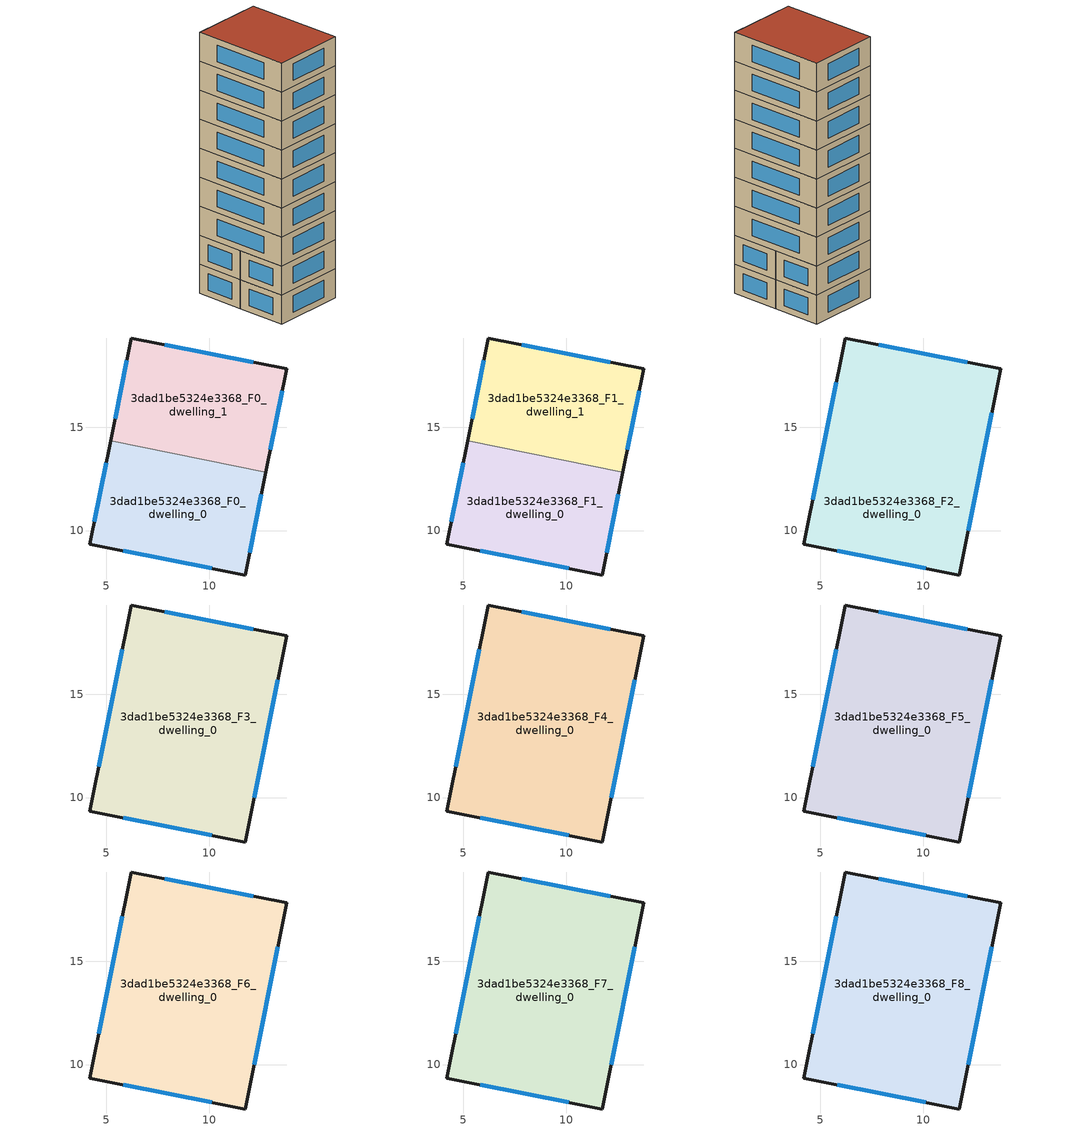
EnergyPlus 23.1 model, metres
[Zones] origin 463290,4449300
3dad1be5324e3368_F0_dwelling_0
 floor ground (EU_floor_Construction): 12.75,12.84 11.74,7.84 4.22,9.35 5.22,14.35 z0
 wall outside (EU_wall_Construction): 5.22,14.35 4.22,9.35 11.74,7.84 12.75,12.84 z0:3
 wall to 3dad1be5324e3368_F0_dwelling_1 (EU_wall_Construction): 12.75,12.84 5.22,14.35 z0:3
 window (EU_Window_Construction): 11.96,8.91 12.53,11.77 / 5.83,9.03 10.13,8.17 / 5.01,13.28 4.43,10.42 z0.64:2.36
3dad1be5324e3368_F0_dwelling_1
 floor ground (EU_floor_Construction): 13.75,17.85 12.75,12.84 5.22,14.35 6.23,19.34 z0
 wall outside (EU_wall_Construction): 12.75,12.84 13.75,17.85 6.23,19.34 5.22,14.35 z0:3
 window (EU_Window_Construction): 12.14,18.17 7.84,19.02 / 12.96,13.91 13.54,16.77 / 6.01,18.27 5.44,15.42 z0.64:2.36
3dad1be5324e3368_F1_dwelling_0
 floor to 3dad1be5324e3368_F0_dwelling_0 (EU_floor_Construction): 12.75,12.84 11.74,7.84 4.22,9.35 5.22,14.35 z3
 wall outside (EU_wall_Construction): 5.22,14.35 4.22,9.35 11.74,7.84 12.75,12.84 z3:6
 wall to 3dad1be5324e3368_F1_dwelling_1 (EU_wall_Construction): 12.75,12.84 5.22,14.35 z3:6
 window (EU_Window_Construction): 11.96,8.91 12.53,11.77 / 5.83,9.03 10.13,8.17 / 5.01,13.28 4.43,10.42 z3.64:5.36
3dad1be5324e3368_F1_dwelling_1
 floor to 3dad1be5324e3368_F0_dwelling_1 (EU_floor_Construction): 13.75,17.85 12.75,12.84 5.22,14.35 6.23,19.34 z3
 wall outside (EU_wall_Construction): 12.75,12.84 13.75,17.85 6.23,19.34 5.22,14.35 z3:6
 window (EU_Window_Construction): 12.14,18.17 7.84,19.02 / 12.96,13.91 13.54,16.77 / 6.01,18.27 5.44,15.42 z3.64:5.36
3dad1be5324e3368_F2_dwelling_0
 floor to 3dad1be5324e3368_F1_dwelling_0 (EU_floor_Construction): 12.75,12.84 11.74,7.84 4.22,9.35 5.22,14.35 z6
 floor to 3dad1be5324e3368_F1_dwelling_1 (EU_floor_Construction): 13.75,17.85 12.75,12.84 5.22,14.35 6.23,19.34 z6
 wall outside (EU_wall_Construction): 13.75,17.85 6.23,19.34 4.22,9.35 11.74,7.84 13.75,17.85 z6:9
 window (EU_Window_Construction): 12.14,18.17 7.84,19.02 / 12.17,9.99 13.32,15.7 / 5.83,9.03 10.13,8.17 / 5.8,17.2 4.65,11.49 z6.64:8.36
3dad1be5324e3368_F3_dwelling_0
 floor to 3dad1be5324e3368_F2_dwelling_0 (EU_floor_Construction): 13.75,17.85 11.74,7.84 4.22,9.35 6.23,19.34 z9
 wall outside (EU_wall_Construction): 13.75,17.85 6.23,19.34 4.22,9.35 11.74,7.84 13.75,17.85 z9:12
 window (EU_Window_Construction): 12.14,18.17 7.84,19.02 / 12.17,9.99 13.32,15.7 / 5.83,9.03 10.13,8.17 / 5.8,17.2 4.65,11.49 z9.64:11.36
3dad1be5324e3368_F4_dwelling_0
 floor to 3dad1be5324e3368_F3_dwelling_0 (EU_floor_Construction): 13.75,17.85 11.74,7.84 4.22,9.35 6.23,19.34 z12
 wall outside (EU_wall_Construction): 13.75,17.85 6.23,19.34 4.22,9.35 11.74,7.84 13.75,17.85 z12:15
 window (EU_Window_Construction): 12.14,18.17 7.84,19.02 / 12.17,9.99 13.32,15.7 / 5.83,9.03 10.13,8.17 / 5.8,17.2 4.65,11.49 z12.64:14.36
3dad1be5324e3368_F5_dwelling_0
 floor to 3dad1be5324e3368_F4_dwelling_0 (EU_floor_Construction): 13.75,17.85 11.74,7.84 4.22,9.35 6.23,19.34 z15
 wall outside (EU_wall_Construction): 13.75,17.85 6.23,19.34 4.22,9.35 11.74,7.84 13.75,17.85 z15:18
 window (EU_Window_Construction): 12.14,18.17 7.84,19.02 / 12.17,9.99 13.32,15.7 / 5.83,9.03 10.13,8.17 / 5.8,17.2 4.65,11.49 z15.64:17.36
3dad1be5324e3368_F6_dwelling_0
 floor to 3dad1be5324e3368_F5_dwelling_0 (EU_floor_Construction): 13.75,17.85 11.74,7.84 4.22,9.35 6.23,19.34 z18
 wall outside (EU_wall_Construction): 13.75,17.85 6.23,19.34 4.22,9.35 11.74,7.84 13.75,17.85 z18:21
 window (EU_Window_Construction): 12.14,18.17 7.84,19.02 / 12.17,9.99 13.32,15.7 / 5.83,9.03 10.13,8.17 / 5.8,17.2 4.65,11.49 z18.64:20.36
3dad1be5324e3368_F7_dwelling_0
 floor to 3dad1be5324e3368_F6_dwelling_0 (EU_floor_Construction): 13.75,17.85 11.74,7.84 4.22,9.35 6.23,19.34 z21
 wall outside (EU_wall_Construction): 13.75,17.85 6.23,19.34 4.22,9.35 11.74,7.84 13.75,17.85 z21:24
 window (EU_Window_Construction): 12.14,18.17 7.84,19.02 / 12.17,9.99 13.32,15.7 / 5.83,9.03 10.13,8.17 / 5.8,17.2 4.65,11.49 z21.64:23.36
3dad1be5324e3368_F8_dwelling_0
 floor to 3dad1be5324e3368_F7_dwelling_0 (EU_floor_Construction): 13.75,17.85 11.74,7.84 4.22,9.35 6.23,19.34 z24
 wall outside (EU_wall_Construction): 13.75,17.85 6.23,19.34 4.22,9.35 11.74,7.84 13.75,17.85 z24:27
 window (EU_Window_Construction): 12.14,18.17 7.84,19.02 / 12.17,9.99 13.32,15.7 / 5.83,9.03 10.13,8.17 / 5.8,17.2 4.65,11.49 z24.64:26.36
 roof outside (EU_roof_Construction): 11.74,7.84 13.75,17.85 6.23,19.34 4.22,9.35 z27
[Building]
EU S2 Campaign: North Axis=0; Terrain=City; Solar Distribution=FullExterior
[Site:Location]
Yerevan-Zvartnots.Intl.AP: Latitude=40.15; Longitude=44.383; Time Zone=4; Elevation=854
[SizingPeriod:WeatherFileDays]
AnnualSizingPeriod: Begin Month=1; Begin Day of Month=1; End Month=12; End Day of Month=31; Day of Week for Start Day=Monday; Use Weather File Daylight Saving Period=No; Use Weather File Rain and Snow Indicators=No
[MATERIAL]
EU_InternalMass_Material: Roughness=MediumRough; Thickness=0.1; Conductivity=1; Density=1800; Specific Heat=900; Thermal Absorptance=0.9; Solar Absorptance=0.7; Visible Absorptance=0.7
[MATERIAL:NOMASS] Roughness=MediumRough; Thermal Absorptance=0.9; Solar Absorptance=0.7; Visible Absorptance=0.7
Name | Thermal Resistance
EU_wall_NoMass | 1.05043
EU_roof_NoMass | 1.45357
EU_floor_NoMass | 0.478065
[WINDOWMATERIAL:SIMPLEGLAZINGSYSTEM]
EU_Window_SimpleGlazing: UFactor=2.5566; Solar Heat Gain Coefficient=0.75; Visible Transmittance=0.75
[CONSTRUCTION]
EU_wall_Construction: EU_wall_NoMass
EU_roof_Construction: EU_roof_NoMass
EU_floor_Construction: EU_floor_NoMass
EU_Window_Construction: EU_Window_SimpleGlazing
EU_InternalMass_Construction: EU_InternalMass_Material
[ZONE] Type=1; Multiplier=1; Ceiling Height=autocalculate; Floor Area=autocalculate; Part of Total Floor Area=Yes
Name | Volume
3dad1be5324e3368_F0_dwelling_0; 3dad1be5324e3368_F1_dwelling_0 | 117.356
3dad1be5324e3368_F2_dwelling_0 | 234.707
3dad1be5324e3368_F3_dwelling_0; 3dad1be5324e3368_F4_dwelling_0; 3dad1be5324e3368_F5_dwelling_0; 3dad1be5324e3368_F6_dwelling_0; 3dad1be5324e3368_F7_dwelling_0; 3dad1be5324e3368_F8_dwelling_0 | 234.711
3dad1be5324e3368_F0_dwelling_1; 3dad1be5324e3368_F1_dwelling_1 | 117.351
[INTERNALMASS] Construction=EU_InternalMass_Construction
Name | Zone or ZoneList | Surface Area
3dad1be5324e3368_F0_dwelling_0_EU_InternalMass | 3dad1be5324e3368_F0_dwelling_0 | 39.1187
3dad1be5324e3368_F0_dwelling_1_EU_InternalMass | 3dad1be5324e3368_F0_dwelling_1 | 39.117
3dad1be5324e3368_F1_dwelling_0_EU_InternalMass | 3dad1be5324e3368_F1_dwelling_0 | 39.1187
3dad1be5324e3368_F1_dwelling_1_EU_InternalMass | 3dad1be5324e3368_F1_dwelling_1 | 39.117
3dad1be5324e3368_F2_dwelling_0_EU_InternalMass | 3dad1be5324e3368_F2_dwelling_0 | 78.2371
3dad1be5324e3368_F3_dwelling_0_EU_InternalMass | 3dad1be5324e3368_F3_dwelling_0 | 78.2371
3dad1be5324e3368_F4_dwelling_0_EU_InternalMass | 3dad1be5324e3368_F4_dwelling_0 | 78.2371
3dad1be5324e3368_F5_dwelling_0_EU_InternalMass | 3dad1be5324e3368_F5_dwelling_0 | 78.2371
3dad1be5324e3368_F6_dwelling_0_EU_InternalMass | 3dad1be5324e3368_F6_dwelling_0 | 78.2371
3dad1be5324e3368_F7_dwelling_0_EU_InternalMass | 3dad1be5324e3368_F7_dwelling_0 | 78.2371
3dad1be5324e3368_F8_dwelling_0_EU_InternalMass | 3dad1be5324e3368_F8_dwelling_0 | 78.2371
[OTHEREQUIPMENT] Fuel Type=Electricity; Design Level Calculation Method=Watts/Area; Power per Zone Floor Area=1; Fraction Latent=0; Fraction Radiant=0; Fraction Lost=0; Carbon Dioxide Generation Rate=0; EndUse Subcategory=EU_Step8_InternalGains
Name | Zone or ZoneList or Space or SpaceList | Schedule
EU_Step8_InternalGain_3dad1be5324e3368_F0_dwelling_0_f000 | 3dad1be5324e3368_F0_dwelling_0 | EU_Step8_GainSchedule_3dad1be5324e3368_F0_dwelling_0_f000
EU_Step8_InternalGain_3dad1be5324e3368_F0_dwelling_1_f000 | 3dad1be5324e3368_F0_dwelling_1 | EU_Step8_GainSchedule_3dad1be5324e3368_F0_dwelling_1_f000
EU_Step8_InternalGain_3dad1be5324e3368_F1_dwelling_0_f000 | 3dad1be5324e3368_F1_dwelling_0 | EU_Step8_GainSchedule_3dad1be5324e3368_F1_dwelling_0_f000
EU_Step8_InternalGain_3dad1be5324e3368_F1_dwelling_1_f000 | 3dad1be5324e3368_F1_dwelling_1 | EU_Step8_GainSchedule_3dad1be5324e3368_F1_dwelling_1_f000
EU_Step8_InternalGain_3dad1be5324e3368_F2_dwelling_0_f000 | 3dad1be5324e3368_F2_dwelling_0 | EU_Step8_GainSchedule_3dad1be5324e3368_F2_dwelling_0_f000
EU_Step8_InternalGain_3dad1be5324e3368_F3_dwelling_0_f000 | 3dad1be5324e3368_F3_dwelling_0 | EU_Step8_GainSchedule_3dad1be5324e3368_F3_dwelling_0_f000
EU_Step8_InternalGain_3dad1be5324e3368_F4_dwelling_0_f000 | 3dad1be5324e3368_F4_dwelling_0 | EU_Step8_GainSchedule_3dad1be5324e3368_F4_dwelling_0_f000
EU_Step8_InternalGain_3dad1be5324e3368_F5_dwelling_0_f000 | 3dad1be5324e3368_F5_dwelling_0 | EU_Step8_GainSchedule_3dad1be5324e3368_F5_dwelling_0_f000
EU_Step8_InternalGain_3dad1be5324e3368_F6_dwelling_0_f000 | 3dad1be5324e3368_F6_dwelling_0 | EU_Step8_GainSchedule_3dad1be5324e3368_F6_dwelling_0_f000
EU_Step8_InternalGain_3dad1be5324e3368_F7_dwelling_0_f000 | 3dad1be5324e3368_F7_dwelling_0 | EU_Step8_GainSchedule_3dad1be5324e3368_F7_dwelling_0_f000
EU_Step8_InternalGain_3dad1be5324e3368_F8_dwelling_0_f000 | 3dad1be5324e3368_F8_dwelling_0 | EU_Step8_GainSchedule_3dad1be5324e3368_F8_dwelling_0_f000
[ZONEVENTILATION:DESIGNFLOWRATE] Schedule=EU_AlwaysOn; Design Flow Rate Calculation Method=AirChanges/Hour; Air Changes per Hour=0.557805; Ventilation Type=Natural; Fan Pressure Rise=0; Fan Total Efficiency=1; Constant Term Coefficient=1; Temperature Term Coefficient=0; Velocity Term Coefficient=0; Velocity Squared Term Coefficient=0; Minimum Indoor Temperature=-100; Maximum Indoor Temperature=100; Delta Temperature=-100; Minimum Outdoor Temperature=-100; Maximum Outdoor Temperature=100; Maximum Wind Speed=40
Name | Zone or ZoneList or Space or SpaceList
EU_ConstantAir_3dad1be5324e3368_F0_dwelling_0 | 3dad1be5324e3368_F0_dwelling_0
EU_ConstantAir_3dad1be5324e3368_F0_dwelling_1 | 3dad1be5324e3368_F0_dwelling_1
EU_ConstantAir_3dad1be5324e3368_F1_dwelling_0 | 3dad1be5324e3368_F1_dwelling_0
EU_ConstantAir_3dad1be5324e3368_F1_dwelling_1 | 3dad1be5324e3368_F1_dwelling_1
EU_ConstantAir_3dad1be5324e3368_F2_dwelling_0 | 3dad1be5324e3368_F2_dwelling_0
EU_ConstantAir_3dad1be5324e3368_F3_dwelling_0 | 3dad1be5324e3368_F3_dwelling_0
EU_ConstantAir_3dad1be5324e3368_F4_dwelling_0 | 3dad1be5324e3368_F4_dwelling_0
EU_ConstantAir_3dad1be5324e3368_F5_dwelling_0 | 3dad1be5324e3368_F5_dwelling_0
EU_ConstantAir_3dad1be5324e3368_F6_dwelling_0 | 3dad1be5324e3368_F6_dwelling_0
EU_ConstantAir_3dad1be5324e3368_F7_dwelling_0 | 3dad1be5324e3368_F7_dwelling_0
EU_ConstantAir_3dad1be5324e3368_F8_dwelling_0 | 3dad1be5324e3368_F8_dwelling_0
[HVACTEMPLATE:THERMOSTAT] Constant Heating Setpoint=20; Constant Cooling Setpoint=50
EU_HeatOnly_3dad1be5324e3368_F0_dwelling_0; EU_HeatOnly_3dad1be5324e3368_F0_dwelling_1; EU_HeatOnly_3dad1be5324e3368_F1_dwelling_0; EU_HeatOnly_3dad1be5324e3368_F1_dwelling_1; EU_HeatOnly_3dad1be5324e3368_F2_dwelling_0; EU_HeatOnly_3dad1be5324e3368_F3_dwelling_0; EU_HeatOnly_3dad1be5324e3368_F4_dwelling_0; EU_HeatOnly_3dad1be5324e3368_F5_dwelling_0; EU_HeatOnly_3dad1be5324e3368_F6_dwelling_0; EU_HeatOnly_3dad1be5324e3368_F7_dwelling_0; EU_HeatOnly_3dad1be5324e3368_F8_dwelling_0
[HVACTEMPLATE:ZONE:IDEALLOADSAIRSYSTEM] System Availability Schedule=EU_AlwaysOn; Maximum Heating Supply Air Temperature=50; Minimum Cooling Supply Air Temperature=13; Maximum Heating Supply Air Humidity Ratio=0.0156; Minimum Cooling Supply Air Humidity Ratio=0.0077; Heating Limit=NoLimit; Cooling Limit=NoLimit; Heating Availability Schedule=EU_AlwaysOn; Cooling Availability Schedule=EU_CoolingOff; Dehumidification Control Type=ConstantSensibleHeatRatio; Cooling Sensible Heat Ratio=0.7; Dehumidification Setpoint=60; Humidification Control Type=None; Humidification Setpoint=30; Outdoor Air Method=None; Outdoor Air Flow Rate per Person=0.00944; Outdoor Air Flow Rate per Zone Floor Area=0; Outdoor Air Flow Rate per Zone=0; Demand Controlled Ventilation Type=None; Outdoor Air Economizer Type=NoEconomizer; Heat Recovery Type=None; Sensible Heat Recovery Effectiveness=0.7; Latent Heat Recovery Effectiveness=0.65
Name | Template Thermostat
3dad1be5324e3368_F0_dwelling_0 | EU_HeatOnly_3dad1be5324e3368_F0_dwelling_0
3dad1be5324e3368_F0_dwelling_1 | EU_HeatOnly_3dad1be5324e3368_F0_dwelling_1
3dad1be5324e3368_F1_dwelling_0 | EU_HeatOnly_3dad1be5324e3368_F1_dwelling_0
3dad1be5324e3368_F1_dwelling_1 | EU_HeatOnly_3dad1be5324e3368_F1_dwelling_1
3dad1be5324e3368_F2_dwelling_0 | EU_HeatOnly_3dad1be5324e3368_F2_dwelling_0
3dad1be5324e3368_F3_dwelling_0 | EU_HeatOnly_3dad1be5324e3368_F3_dwelling_0
3dad1be5324e3368_F4_dwelling_0 | EU_HeatOnly_3dad1be5324e3368_F4_dwelling_0
3dad1be5324e3368_F5_dwelling_0 | EU_HeatOnly_3dad1be5324e3368_F5_dwelling_0
3dad1be5324e3368_F6_dwelling_0 | EU_HeatOnly_3dad1be5324e3368_F6_dwelling_0
3dad1be5324e3368_F7_dwelling_0 | EU_HeatOnly_3dad1be5324e3368_F7_dwelling_0
3dad1be5324e3368_F8_dwelling_0 | EU_HeatOnly_3dad1be5324e3368_F8_dwelling_0
[SIZING:ZONE] Zone Cooling Design Supply Air Temperature Input Method=SupplyAirTemperature; Zone Cooling Design Supply Air Temperature=13; Zone Heating Design Supply Air Temperature Input Method=SupplyAirTemperature; Zone Heating Design Supply Air Temperature=50; Zone Cooling Design Supply Air Humidity Ratio=0.008; Zone Heating Design Supply Air Humidity Ratio=0.008; Cooling Design Air Flow Method=DesignDay; Cooling Design Air Flow Rate=0; Cooling Minimum Air Flow per Zone Floor Area=0.000762; Cooling Minimum Air Flow=0; Cooling Minimum Air Flow Fraction=0.2; Heating Design Air Flow Method=DesignDay; Heating Design Air Flow Rate=0; Heating Maximum Air Flow per Zone Floor Area=0.002032; Heating Maximum Air Flow=0.141576; Heating Maximum Air Flow Fraction=0.3; Account for Dedicated Outdoor Air System=No; Dedicated Outdoor Air System Control Strategy=NeutralSupplyAir; Dedicated Outdoor Air Low Setpoint Temperature for Design=autosize; Dedicated Outdoor Air High Setpoint Temperature for Design=autosize; Zone Load Sizing Method=Sensible Load Only No Latent Load; Zone Latent Cooling Design Supply Air Humidity Ratio Input Method=HumidityRatioDifference; Zone Cooling Design Supply Air Humidity Ratio Difference=0.005; Zone Latent Heating Design Supply Air Humidity Ratio Input Method=HumidityRatioDifference; Zone Humidification Design Supply Air Humidity Ratio Difference=0.005
3dad1be5324e3368_F0_dwelling_0; 3dad1be5324e3368_F0_dwelling_1; 3dad1be5324e3368_F1_dwelling_0; 3dad1be5324e3368_F1_dwelling_1; 3dad1be5324e3368_F2_dwelling_0; 3dad1be5324e3368_F3_dwelling_0; 3dad1be5324e3368_F4_dwelling_0; 3dad1be5324e3368_F5_dwelling_0; 3dad1be5324e3368_F6_dwelling_0; 3dad1be5324e3368_F7_dwelling_0; 3dad1be5324e3368_F8_dwelling_0
[SCHEDULE:CONSTANT]
Name | Hourly Value
EU_AlwaysOn | 1
EU_CoolingOff | 0
[SCHEDULE:FILE] Column Number=1; Rows to Skip at Top=0; Number of Hours of Data=8760; Column Separator=Comma; Interpolate to Timestep=No; Minutes per Item=60; Adjust Schedule for Daylight Savings=Yes
Name | File
EU_Step8_GainSchedule_3dad1be5324e3368_F0_dwelling_0_f000 | ../../schedules/3dad1be5324e3368/3dad1be5324e3368_F0_dwelling_0_f000_gain.csv
EU_Step8_GainSchedule_3dad1be5324e3368_F0_dwelling_1_f000 | ../../schedules/3dad1be5324e3368/3dad1be5324e3368_F0_dwelling_1_f000_gain.csv
EU_Step8_GainSchedule_3dad1be5324e3368_F1_dwelling_0_f000 | ../../schedules/3dad1be5324e3368/3dad1be5324e3368_F1_dwelling_0_f000_gain.csv
EU_Step8_GainSchedule_3dad1be5324e3368_F1_dwelling_1_f000 | ../../schedules/3dad1be5324e3368/3dad1be5324e3368_F1_dwelling_1_f000_gain.csv
EU_Step8_GainSchedule_3dad1be5324e3368_F2_dwelling_0_f000 | ../../schedules/3dad1be5324e3368/3dad1be5324e3368_F2_dwelling_0_f000_gain.csv
EU_Step8_GainSchedule_3dad1be5324e3368_F3_dwelling_0_f000 | ../../schedules/3dad1be5324e3368/3dad1be5324e3368_F3_dwelling_0_f000_gain.csv
EU_Step8_GainSchedule_3dad1be5324e3368_F4_dwelling_0_f000 | ../../schedules/3dad1be5324e3368/3dad1be5324e3368_F4_dwelling_0_f000_gain.csv
EU_Step8_GainSchedule_3dad1be5324e3368_F5_dwelling_0_f000 | ../../schedules/3dad1be5324e3368/3dad1be5324e3368_F5_dwelling_0_f000_gain.csv
EU_Step8_GainSchedule_3dad1be5324e3368_F6_dwelling_0_f000 | ../../schedules/3dad1be5324e3368/3dad1be5324e3368_F6_dwelling_0_f000_gain.csv
EU_Step8_GainSchedule_3dad1be5324e3368_F7_dwelling_0_f000 | ../../schedules/3dad1be5324e3368/3dad1be5324e3368_F7_dwelling_0_f000_gain.csv
EU_Step8_GainSchedule_3dad1be5324e3368_F8_dwelling_0_f000 | ../../schedules/3dad1be5324e3368/3dad1be5324e3368_F8_dwelling_0_f000_gain.csv
